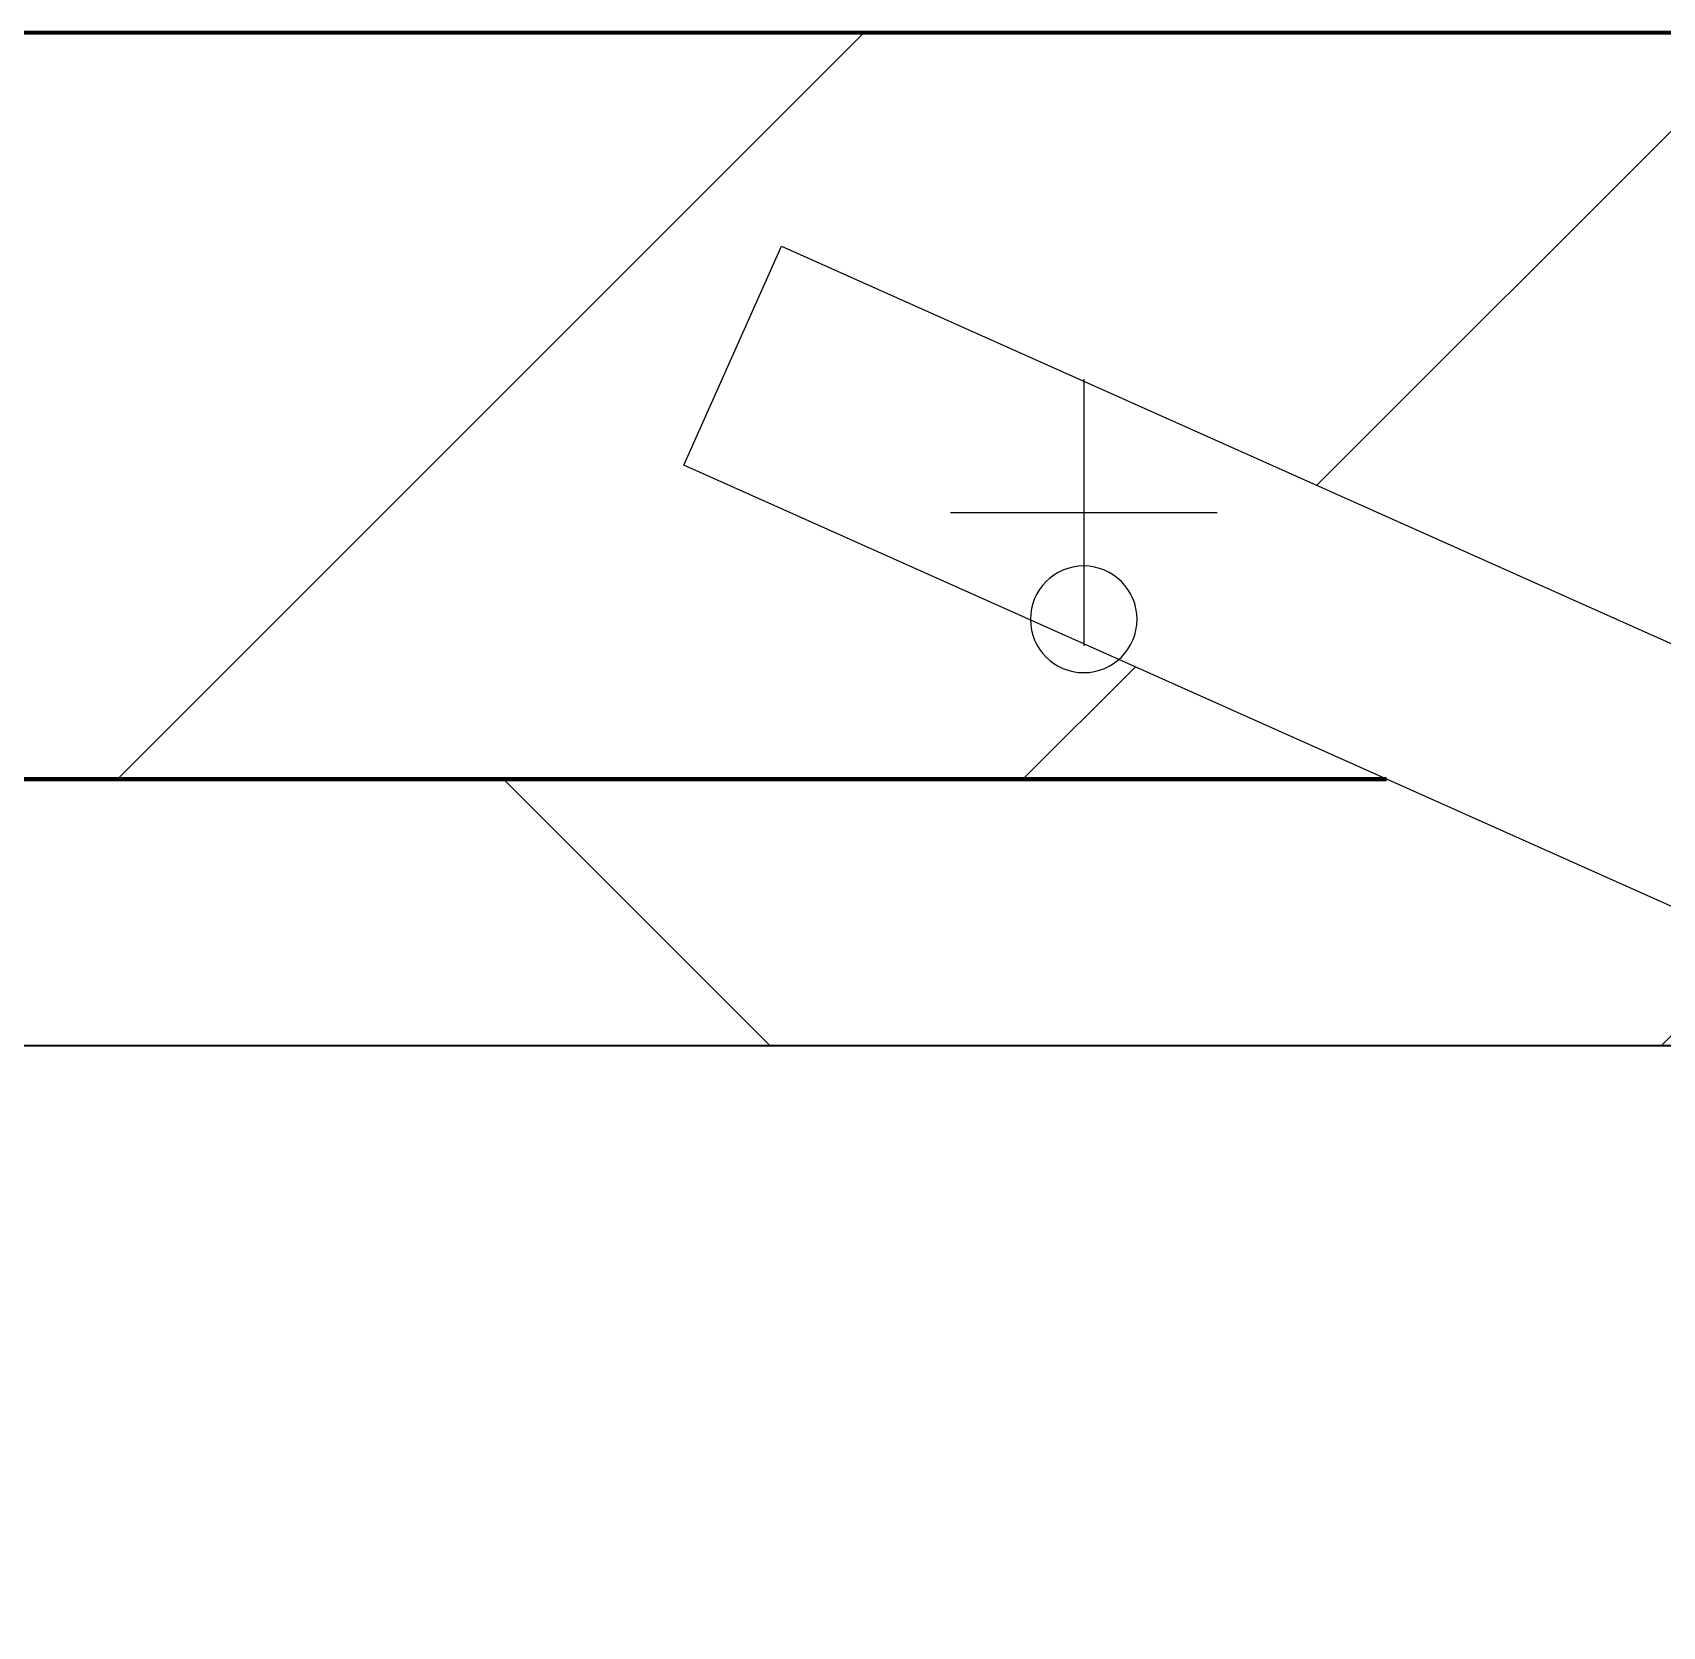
# Model space of a CAD drawing. Header units: millimetres. Extents: x -678720 to -601931, y -306 to 39239.
# Drawn here: x -658679.4 to -658373.9, y 8460.2 to 8759 of the extents above; entities that cross this region are included whole.
import ezdxf
from ezdxf.xclip import XClip

# ---------------------------------------------------------------- set-up
doc = ezdxf.new("R2010")
doc.units = ezdxf.units.MM
doc.header["$XCLIPFRAME"] = 0
for name, color, linetype, lineweight in [('A-DOOR', 3, 'Continuous', 25), ('A-DOOR-E', 2, 'Continuous', 25), ('A-GLAZ-CURT', 2, 'Continuous', 9), ('A-WALL', 5, 'Continuous', 35), ('A-WALL-FNSH', 2, 'Continuous', 35), ('A-WALL-PATT', 1, 'Continuous', 35)]:
    doc.layers.add(name, color=color, linetype=linetype, lineweight=lineweight)
doc.layers.add('A11_ALU.SOLID SHEET', color=2, linetype='Continuous')

# ---------------------------------------------------------------- blocks, each defined once
blk = doc.blocks.new('DPA_AC-SG-PI - A1_1200x1300 mm-9660120-4234-01 ENLARGED MULTI-PURPOSE LEVEL - REFLECTED CEILING PLAN - SHEET 5')
at = {"layer": 'A-DOOR'}
for p, q in [((-500, 5), (-500, -45)), ((-525, -20), (-475, -20))]:
    blk.add_line(p, q, dxfattribs=at)
for start, end in [(0, 180), (180, 0)]:
    blk.add_arc((-500, -40), 10, start, end, dxfattribs=at)
at = {"layer": 'A-DOOR-E'}
for p, q in [((-575, -11.13), (-556.64, 29.95)), ((-556.64, 29.95), (511.63, -447.34)), ((493.28, -488.42), (-575, -11.13))]:
    blk.add_line(p, q, dxfattribs=at)
blk = doc.blocks.new('PPLS-PP19_Custom Tile Pattern - Custom Tile Pattern-V65-4234-01 ENLARGED MULTI-PURPOSE LEVEL - REFLECTED CEILING PLAN - SHEET 5')
at = {"layer": 'A-GLAZ-CURT'}
for p, q in [((31.34, 0), (300, 0)), ((300, 0), (31.34, 0)), ((195.99, 0), (213.31, 0)), ((213.31, 0), (195.99, 0)), ((230.06, 0), (300, 0)), ((143.25, -50), (300, -50)), ((300, -50), (143.25, -50))]:
    blk.add_line(p, q, dxfattribs=at)
for points, knots in [([(31.09, 0), (32.5, 0), (38.78, 0), (53.39, 0), (71.67, 0), (84.83, 0), (86.01, 0), (92.51, 0), (94.33, 0)], [-4844.334544, -4844.334544, -4844.334544, -4844.334544, -4705.298446, -4353.683244, -3960.84581, -3759.045785, -3336.541051, -2783.776468, -2783.776468, -2783.776468, -2783.776468]), ([(136.44, 0), (121.66, 0), (86.93, 0), (51.16, 0), (31.18, 0)], [-106.750556, -106.750556, -106.750556, -106.750556, -59.610984, 0, 0, 0, 0]), ([(31.31, 0), (31.94, 0), (35.93, 0), (48.37, 0), (71.92, 0), (98.81, 0), (113.03, 0), (120.21, 0)], [-139.375777, -139.375777, -139.375777, -139.375777, -135.792042, -118.513713, -97.899267, -63.759246, -43.933885, -43.933885, -43.933885, -43.933885]), ([(121.17, 0), (116.14, 0), (100.25, 0), (76.86, 0), (57.82, 0), (46.51, 0), (41.18, 0), (36.02, 0), (35.54, 0), (35.54, 0)], [-424.649834, -424.649834, -424.649834, -424.649834, -401.860199, -357.622665, -341.267687, -334.000314, -326.15566, -319.318397, -317.489778, -317.489778, -317.489778, -317.489778]), ([(114.39, 0), (114.2, 0), (112.08, 0), (105.42, 0), (92.38, 0), (85.59, 0), (74.4, 0), (63.43, 0), (57.79, 0), (55.6, 0)], [-8148.58938, -8148.58938, -8148.58938, -8148.58938, -8105.191388, -7723.759874, -7531.75727, -7135.649961, -6924.452779, -6738.82075, -6604.646129, -6604.646129, -6604.646129, -6604.646129]), ([(55.8, 0), (65.42, 0), (93.33, 0), (120.63, 0), (138.28, 0), (138.53, 0)], [-375.858057, -375.858057, -375.858057, -375.858057, -346.313304, -291.370682, -290.5735, -290.5735, -290.5735, -290.5735]), ([(56.29, 0), (57.66, 0), (68.56, 0), (94.72, 0), (113.65, 0), (121.21, 0)], [-292.458861, -292.458861, -292.458861, -292.458861, -287.17622, -249.500363, -199.001702, -199.001702, -199.001702, -199.001702]), ([(103.09, 0), (101.08, 0), (86.31, 0), (70.44, 0), (56.91, 0), (56.36, 0)], [-375.435014, -375.435014, -375.435014, -375.435014, -369.147452, -330.153101, -328.505637, -328.505637, -328.505637, -328.505637]), ([(94.4, 0), (94.4, 0), (94.64, 0), (99.11, 0), (108.97, 0), (120.79, 0), (139.94, 0), (163.31, 0), (185.23, 0), (193.62, 0), (194.69, 0), (194.79, 0)], [-2348.345796, -2348.345796, -2348.345796, -2348.345796, -2310.419338, -2233.599744, -2052.234781, -1843.028543, -1530.39897, -1095.004608, -529.74427, -295.064701, -265.121568, -265.121568, -265.121568, -265.121568]), ([(121.25, 0), (120.02, 0), (114.76, 0), (108.04, 0), (103.09, 0)], [-22.158221, -22.158221, -22.158221, -22.158221, -15.488593, 0, 0, 0, 0]), ([(120.2, 0), (117.42, 0), (114.15, 0), (111.98, 0), (105.66, 0), (105.23, 0), (105.23, 0)], [-9435.208756, -9435.208756, -9435.208756, -9435.208756, -9220.200448, -9012.77275, -8966.157302, -8929.495943, -8929.495943, -8929.495943, -8929.495943]), ([(105.26, 0), (105.52, 0), (111.01, 0), (112.65, 0), (113.59, 0)], [-8920.561005, -8920.561005, -8920.561005, -8920.561005, -8814.835624, -8577.462505, -8577.462505, -8577.462505, -8577.462505]), ([(157.9, 0), (156.77, 0), (151.67, 0), (143.29, 0), (134.04, 0), (126.31, 0), (122.61, 0), (121.07, 0)], [-10292.955006, -10292.955006, -10292.955006, -10292.955006, -10098.273015, -9847.788484, -9677.714971, -9567.007022, -9456.715466, -9456.715466, -9456.715466, -9456.715466]), ([(121.12, 0), (122.62, 0), (125.45, 0), (128.63, 0), (128.95, 0)], [-43.106163, -43.106163, -43.106163, -43.106163, -39.050993, -35.895543, -35.895543, -35.895543, -35.895543]), ([(168.37, 0), (167.68, 0), (162.47, 0), (149.58, 0), (128.92, 0), (121.6, 0)], [-543.375029, -543.375029, -543.375029, -543.375029, -530.793311, -458.593899, -425.296832, -425.296832, -425.296832, -425.296832]), ([(129.02, 0), (129.02, 0), (124.84, 0), (123.38, 0), (122.18, 0)], [-35.386604, -35.386604, -35.386604, -35.386604, -31.430235, -23.963937, -23.963937, -23.963937, -23.963937]), ([(122.3, 0), (122.55, 0), (128.79, 0), (132.42, 0), (134.6, 0)], [-196.520326, -196.520326, -196.520326, -196.520326, -194.761443, -152.241002, -152.241002, -152.241002, -152.241002]), ([(128.58, 0), (128.8, 0), (130.16, 0), (139.26, 0), (152.67, 0), (161.24, 0), (162.19, 0), (162.75, 0)], [-633.326174, -633.326174, -633.326174, -633.326174, -627.736123, -618.981161, -602.094757, -592.980799, -581.414464, -581.414464, -581.414464, -581.414464]), ([(137.1, 0), (136, 0), (133.64, 0), (129.87, 0), (129.11, 0)], [-670.405967, -670.405967, -670.405967, -670.405967, -651.020627, -640.742133, -640.742133, -640.742133, -640.742133]), ([(193.8, 0), (193.33, 0), (190.11, 0), (183.13, 0), (171, 0), (161.95, 0), (161.28, 0), (158.35, 0), (157.85, 0), (157.77, 0)], [-11665.349007, -11665.349007, -11665.349007, -11665.349007, -11565.880756, -11105.624034, -10839.086983, -10768.332124, -10666.779182, -10580.760289, -10550.278881, -10550.278881, -10550.278881, -10550.278881]), ([(253, 0), (236.36, 0), (205.41, 0), (177.41, 0), (159.34, 0), (158.33, 0), (158.3, 0)], [-238.111495, -238.111495, -238.111495, -238.111495, -187.987675, -143.776725, -129.632772, -123.352749, -123.352749, -123.352749, -123.352749]), ([(159.07, 0), (159.13, 0), (160.84, 0), (165.21, 0), (174.15, 0), (185.98, 0), (208.82, 0), (219.42, 0), (230.06, 0)], [-115.643202, -115.643202, -115.643202, -115.643202, -114.681583, -87.660824, -65.295536, -41.623857, -24.459831, 0, 0, 0, 0]), ([(162.75, 0), (165.4, 0), (170.91, 0), (172.61, 0), (172.61, 0)], [-111.264224, -111.264224, -111.264224, -111.264224, -56.742688, -19.085662, -19.085662, -19.085662, -19.085662]), ([(247.1, 0), (246.76, 0), (245.04, 0), (238.34, 0), (226.56, 0), (221.1, 0), (200.27, 0), (182.99, 0), (174.27, 0), (169.67, 0), (168.99, 0)], [-9649.085549, -9649.085549, -9649.085549, -9649.085549, -9581.591397, -9406.094246, -9221.510254, -9016.44624, -8717.832359, -8253.978395, -8152.463617, -8069.855175, -8069.855175, -8069.855175, -8069.855175]), ([(215.22, 0), (214.62, 0), (210.55, 0), (203.98, 0), (187.54, 0), (175.3, 0), (169.49, 0)], [-203.825446, -203.825446, -203.825446, -203.825446, -198.527383, -184.406837, -162.427601, -142.916156, -142.916156, -142.916156, -142.916156]), ([(171.51, 0), (176.48, 0), (193.23, 0), (201.73, 0), (208.81, 0), (213.9, 0), (234.62, 0), (248.11, 0), (251.94, 0)], [-7971.819559, -7971.819559, -7971.819559, -7971.819559, -7784.112253, -7606.717214, -7289.299508, -7042.621073, -6582.165592, -6387.496107, -6387.496107, -6387.496107, -6387.496107]), ([(172.07, 0), (177.66, 0), (187.87, 0), (201.08, 0), (207.47, 0), (213.96, 0), (215.11, 0)], [-255.364076, -255.364076, -255.364076, -255.364076, -237.955587, -223.92608, -215.862851, -208.75215, -208.75215, -208.75215, -208.75215]), ([(252.36, 0), (242.58, 0), (228.3, 0), (219.94, 0), (219.02, 0)], [-11692.795444, -11692.795444, -11692.795444, -11692.795444, -11162.864862, -10856.732305, -10856.732305, -10856.732305, -10856.732305]), ([(219.9, 0), (220.86, 0), (227.84, 0), (242.06, 0), (246.54, 0), (246.96, 0)], [-10670.940496, -10670.940496, -10670.940496, -10670.940496, -10511.382485, -9925.173265, -9834.877357, -9834.877357, -9834.877357, -9834.877357]), ([(300, 0), (288.22, 0), (272.4, 0), (256.72, 0), (253, 0)], [-12528.858583, -12528.858583, -12528.858583, -12528.858583, -11905.454923, -11704.303168, -11704.303168, -11704.303168, -11704.303168]), ([(253.03, 0), (258.91, 0), (269.88, 0), (281.71, 0), (291.71, 0), (296.52, 0), (297.86, 0), (298.09, 0)], [-6368.972721, -6368.972721, -6368.972721, -6368.972721, -6068.460911, -5766.029927, -5566.724884, -5280.360606, -5199.253518, -5199.253518, -5199.253518, -5199.253518]), ([(300, 0), (286.53, 0), (271.16, 0), (255.78, 0), (253.89, 0)], [-285.253232, -285.253232, -285.253232, -285.253232, -244.693688, -238.995951, -238.995951, -238.995951, -238.995951]), ([(284.76, 0), (284.76, 0), (285.09, 0), (287.47, 0), (293.59, 0), (297.76, 0), (300, 0)], [-4110.630118, -4110.630118, -4110.630118, -4110.630118, -4053.389046, -3959.664717, -3862.421465, -3746.95702, -3746.95702, -3746.95702, -3746.95702]), ([(297.38, 0), (295.84, 0), (291.62, 0), (285.38, 0), (284.87, 0)], [-4803.172655, -4803.172655, -4803.172655, -4803.172655, -4358.271401, -4143.037883, -4143.037883, -4143.037883, -4143.037883])]:
    blk.add_open_spline(points, degree=3, knots=knots, dxfattribs=at)
for points in [[(168.74, 0), (168.74, 0), (169.81, 0), (171.51, 0)], [(195.11, 0), (194.91, 0), (194.44, 0), (193.8, 0)]]:
    blk.add_open_spline(points, degree=3, dxfattribs=at)
blk = doc.blocks.new('PPLS-PP19_Custom Tile Pattern - Custom Tile Pattern-V66-4234-01 ENLARGED MULTI-PURPOSE LEVEL - REFLECTED CEILING PLAN - SHEET 5')
at = {"layer": 'A-GLAZ-CURT'}
for p, q in [((-300, 0), (300, 0)), ((300, 0), (-300, 0)), ((-293.07, 0), (-275.75, 0)), ((-275.75, 0), (-293.07, 0)), ((-222.32, 0), (-216.25, 0)), ((-216.25, 0), (-222.32, 0)), ((-215.16, 0), (-205, 0)), ((-205, 0), (-215.16, 0)), ((-300, -50), (300, -50)), ((300, -50), (-300, -50))]:
    blk.add_line(p, q, dxfattribs=at)
at = {"layer": 'A-GLAZ-CURT', "flags": 128}
for points in [[(-300, 0), (-291.56, 0), (-283.3, 0), (-275.2, 0), (-267.26, 0), (-259.45, 0), (-251.77, 0), (-244.2, 0), (-236.74, 0), (-229.36, 0), (-222.06, 0), (-215.15, 0)], [(-215.73, 0), (-222.63, 0), (-229.72, 0), (-236.97, 0), (-244.39, 0), (-251.96, 0), (-259.67, 0), (-267.51, 0), (-275.48, 0), (-283.55, 0), (-291.73, 0), (-300, 0)], [(-125.17, 0), (-128.55, 0), (-134.16, 0), (-140.03, 0), (-145.5, 0), (-150.63, 0), (-155.53, 0), (-160.27, 0), (-164.95, 0), (-169.65, 0), (-174.47, 0), (-179.49, 0), (-184.81, 0), (-190.44, 0), (-196.37, 0), (-202.58, 0), (-209.04, 0), (-215.14, 0)], [(-214.83, 0), (-207.71, 0), (-200.76, 0), (-194.02, 0), (-187.54, 0), (-181.38, 0), (-175.58, 0), (-170.25, 0), (-165.64, 0), (-162.01, 0), (-159.53, 0), (-157.46, 0), (-154.52, 0), (-149.42, 0)]]:
    blk.add_lwpolyline(points, dxfattribs=at)
at = {"layer": 'A-GLAZ-CURT'}
for points, knots in [([(-300, 0), (-284.65, 0), (-236.57, 0), (-174.61, 0), (-129.95, 0), (-110.8, 0), (-99.5, 0), (-91.46, 0)], [-5323.127839, -5323.127839, -5323.127839, -5323.127839, -4502.809032, -2700.551212, -1002.059161, -460.363443, 0, 0, 0, 0]), ([(-216.22, 0), (-236.63, 0), (-263.41, 0), (-294.48, 0), (-300, 0)], [-15086.482777, -15086.482777, -15086.482777, -15086.482777, -13729.592194, -13439.944408, -13439.944408, -13439.944408, -13439.944408]), ([(-150.23, 0), (-150.53, 0), (-152.59, 0), (-158.72, 0), (-174.02, 0), (-185.59, 0), (-209.77, 0), (-232.01, 0), (-255.22, 0), (-262.59, 0), (-264.9, 0), (-265.4, 0)], [-2523.617513, -2523.617513, -2523.617513, -2523.617513, -2477.344047, -2237.412286, -2029.680487, -1755.085331, -1400.429864, -858.079193, -543.655514, -208.940337, 0, 0, 0, 0]), ([(-258.6, 0), (-257.91, 0), (-254.26, 0), (-241.25, 0), (-226.87, 0), (-217.61, 0), (-215.15, 0)], [-5722.54675, -5722.54675, -5722.54675, -5722.54675, -5657.471696, -5413.335975, -5017.494783, -4880.073772, -4880.073772, -4880.073772, -4880.073772]), ([(-149.6, 0), (-152.69, 0), (-162.6, 0), (-177.91, 0), (-199.46, 0), (-216.65, 0), (-231.26, 0), (-233.46, 0), (-234, 0)], [-2276.373206, -2276.373206, -2276.373206, -2276.373206, -2113.765672, -1763.376603, -1422.553702, -978.033455, -846.069444, -682.911962, -682.911962, -682.911962, -682.911962]), ([(-233.49, 0), (-233.44, 0), (-232.38, 0), (-230.74, 0), (-225.3, 0), (-223.63, 0)], [-455.274641, -455.274641, -455.274641, -455.274641, -440.605512, -119.536984, 0, 0, 0, 0]), ([(-223.63, 0), (-219.39, 0), (-206.17, 0), (-188.58, 0), (-169.02, 0), (-152.12, 0), (-136.84, 0), (-127.33, 0), (-124.19, 0), (-123.43, 0), (-123.28, 0)], [-5463.295695, -5463.295695, -5463.295695, -5463.295695, -5161.076232, -4739.070012, -4465.409639, -4149.119819, -3839.893365, -3647.167523, -3488.92562, -3439.852845, -3439.852845, -3439.852845, -3439.852845]), ([(-149.23, 0), (-168.65, 0), (-190.58, 0), (-214.83, 0), (-215.15, 0)], [-16729.850313, -16729.850313, -16729.850313, -16729.850313, -15131.813646, -15110.367451, -15110.367451, -15110.367451, -15110.367451]), ([(-215.02, 0), (-214.22, 0), (-210.39, 0), (-200.2, 0), (-185.8, 0), (-171.77, 0), (-158.7, 0), (-157.22, 0)], [-4877.606962, -4877.606962, -4877.606962, -4877.606962, -4832.723979, -4666.091899, -4349.945572, -4000.813434, -3840.635403, -3840.635403, -3840.635403, -3840.635403])]:
    blk.add_open_spline(points, degree=3, knots=knots, dxfattribs=at)
blk = doc.blocks.new('*U321')
at = {"layer": 'A-GLAZ-CURT', "rotation": 180}
for name, p in [('PPLS-PP19_Custom Tile Pattern - Custom Tile Pattern-V66-4234-01 ENLARGED MULTI-PURPOSE LEVEL - REFLECTED CEILING PLAN - SHEET 5', (-25865, -710)), ('PPLS-PP19_Custom Tile Pattern - Custom Tile Pattern-V65-4234-01 ENLARGED MULTI-PURPOSE LEVEL - REFLECTED CEILING PLAN - SHEET 5', (-25265, -710))]:
    blk.add_blockref(name, p, dxfattribs=at)
blk = doc.blocks.new('*U743')
blk.add_lwpolyline([(21173.36, -580), (28210, -580), (28210, -6849.96), (45954.15, -6849.96), (45954.15, 600), (82995.06, 600), (83086.47, 650), (90052, 650), (90392, 990), (103159.16, 990), (103159.16, 4990), (21173.36, 4990), (21173.36, 3485.45), (21203.36, 3485.45), (21203.36, 925.54), (21173.36, 925.54), (21173.36, -580)])

msp = doc.modelspace()

# ---------------------------------------------------------------- block references
at = {"layer": 'A11_ALU.SOLID SHEET'}
ref = msp.add_blockref('*U743', (-744682.37, 3579.02), dxfattribs=at)
XClip(ref).set_block_clipping_path([(69798.6834257276, -3885.5002684942), (120965.0023936313, 33679.9972602262)])

# ---------------------------------------------------------------- next in the draw order: hatches: boundary and pattern name
at = {"layer": 'A-WALL-PATT', "lineweight": 9}
h = msp.add_hatch(dxfattribs=at)
h.set_pattern_fill('FP_2', color=256, style=0, pattern_type=2)
h.set_pattern_definition([(45, (0, 0), (-84.852814, 84.852814), [])])
h.paths.add_polyline_path([(-645614.94, 8619.02), (-644025.62, 8619.02), (-644076.02, 8641.53), (-644079.79, 8639.36), (-644084.96, 8639.36), (-644091.03, 8644.02), (-644092.03, 8648.69), (-644157.37, 8677.88), (-644139.02, 8718.97), (-643915.31, 8619.02), (-632557.37, 8619.02), (-632557.37, 8759.02), (-674883.69, 8759.02), (-674883.69, 8619.02), (-672825.62, 8619.02), (-672876.02, 8641.53), (-672879.79, 8639.36), (-672884.96, 8639.36), (-672891.03, 8644.02), (-672892.03, 8648.69), (-672957.37, 8677.88), (-672939.02, 8718.97), (-672715.31, 8619.02), (-669225.62, 8619.02), (-669276.02, 8641.53), (-669279.79, 8639.36), (-669284.96, 8639.36), (-669291.03, 8644.02), (-669292.03, 8648.69), (-669357.37, 8677.88), (-669339.02, 8718.97), (-669115.31, 8619.02), (-665625.62, 8619.02), (-665676.02, 8641.53), (-665679.79, 8639.36), (-665684.96, 8639.36), (-665691.03, 8644.02), (-665692.03, 8648.69), (-665757.37, 8677.88), (-665739.02, 8718.97), (-665515.31, 8619.02), (-662025.62, 8619.02), (-662076.02, 8641.53), (-662079.79, 8639.36), (-662084.96, 8639.36), (-662091.03, 8644.02), (-662092.03, 8648.69), (-662157.37, 8677.88), (-662139.02, 8718.97), (-661915.31, 8619.02), (-658425.62, 8619.02), (-658476.02, 8641.53), (-658479.79, 8639.36), (-658484.96, 8639.36), (-658491.03, 8644.02), (-658492.03, 8648.69), (-658557.37, 8677.88), (-658539.02, 8718.97), (-658315.31, 8619.02), (-654825.62, 8619.02), (-654876.02, 8641.53), (-654879.79, 8639.36), (-654884.96, 8639.36), (-654891.03, 8644.02), (-654892.03, 8648.69), (-654957.37, 8677.88), (-654939.02, 8718.97), (-654715.31, 8619.02), (-651225.62, 8619.02), (-651276.02, 8641.53), (-651279.79, 8639.36), (-651284.96, 8639.36), (-651291.03, 8644.02), (-651292.03, 8648.69), (-651357.37, 8677.88), (-651339.02, 8718.97), (-651115.31, 8619.02), (-647625.62, 8619.02), (-647676.02, 8641.53), (-647679.79, 8639.36), (-647684.96, 8639.36), (-647691.03, 8644.02), (-647692.03, 8648.69), (-647757.37, 8677.88), (-647739.02, 8718.97), (-647515.31, 8619.02), (-645746.78, 8619.02)])
h = msp.add_hatch(dxfattribs=at)
h.set_pattern_fill('FP_3', color=256, style=0, pattern_type=2)
h.set_pattern_definition([(45, (0, 0), (-212.13203, 212.13203), []), (135, (0, 0), (-212.13203, -212.13203), [])])
h.paths.add_polyline_path([(-637582.37, 8569.02), (-637582.37, 8619.02), (-643915.31, 8619.02), (-643803.39, 8569.02), (-641132.34, 8569.02)])
h.paths.add_polyline_path([(-659985.63, 8569.02), (-658313.71, 8569.02), (-658425.62, 8619.02), (-661915.31, 8619.02), (-661803.39, 8569.02), (-660051.55, 8569.02)])
h.paths.add_polyline_path([(-653657.25, 8569.02), (-651113.71, 8569.02), (-651225.62, 8619.02), (-654715.31, 8619.02), (-654603.39, 8569.02), (-653782.37, 8569.02)])
h.paths.add_polyline_path([(-643913.71, 8569.02), (-644025.62, 8619.02), (-647515.31, 8619.02), (-647403.39, 8569.02), (-643966.93, 8569.02)])
h.paths.add_polyline_path([(-658203.39, 8569.02), (-654713.71, 8569.02), (-654825.62, 8619.02), (-658315.31, 8619.02), (-658205.78, 8570.08)])
h.paths.add_polyline_path([(-662292.85, 8569.02), (-661913.71, 8569.02), (-662025.62, 8619.02), (-665515.31, 8619.02), (-665403.39, 8569.02), (-662358.77, 8569.02)])
h.paths.add_polyline_path([(-647513.71, 8569.02), (-647625.62, 8619.02), (-651115.31, 8619.02), (-651003.39, 8569.02), (-647526.64, 8569.02)])
h.paths.add_polyline_path([(-666973.22, 8569.02), (-665513.71, 8569.02), (-665625.62, 8619.02), (-669115.31, 8619.02), (-669003.39, 8569.02), (-667105.06, 8569.02)])
h.paths.add_polyline_path([(-670928.45, 8569.02), (-669113.71, 8569.02), (-669225.62, 8619.02), (-672715.31, 8619.02), (-672603.39, 8569.02), (-670994.37, 8569.02)])
h.paths.add_polyline_path([(-672906.07, 8569.02), (-672713.71, 8569.02), (-672825.62, 8619.02), (-674883.69, 8619.02), (-674883.69, 8569.02), (-672957.37, 8569.02)])

# ---------------------------------------------------------------- next in the draw order: linework, layer by layer
at = {"layer": 'A-WALL', "color": 7, "lineweight": 70}
for p, q in [((-660982.37, 8759.02), (-658582.37, 8759.02)), ((-658582.37, 8759.02), (-657382.37, 8759.02)), ((-658582.37, 8619.02), (-660982.37, 8619.02)), ((-660982.37, 8619.02), (-658582.37, 8619.02)), ((-658425.62, 8619.02), (-658582.37, 8619.02)), ((-658582.37, 8619.02), (-658425.62, 8619.02))]:
    msp.add_line(p, q, dxfattribs=at)
at = {"layer": 'A-WALL-FNSH', "color": 250}
for p, q in [((-658582.37, 8569.02), (-660982.37, 8569.02)), ((-658313.71, 8569.02), (-658582.37, 8569.02))]:
    msp.add_line(p, q, dxfattribs=at)

# ---------------------------------------------------------------- next in the draw order: block references
msp.add_blockref('*U321', (-633017.37, 9279.02))
at = {"layer": 'A-DOOR-E'}
msp.add_blockref('DPA_AC-SG-PI - A1_1200x1300 mm-9660120-4234-01 ENLARGED MULTI-PURPOSE LEVEL - REFLECTED CEILING PLAN - SHEET 5', (-657982.37, 8689.02), dxfattribs=at)

doc.saveas('drawing.dxf')
